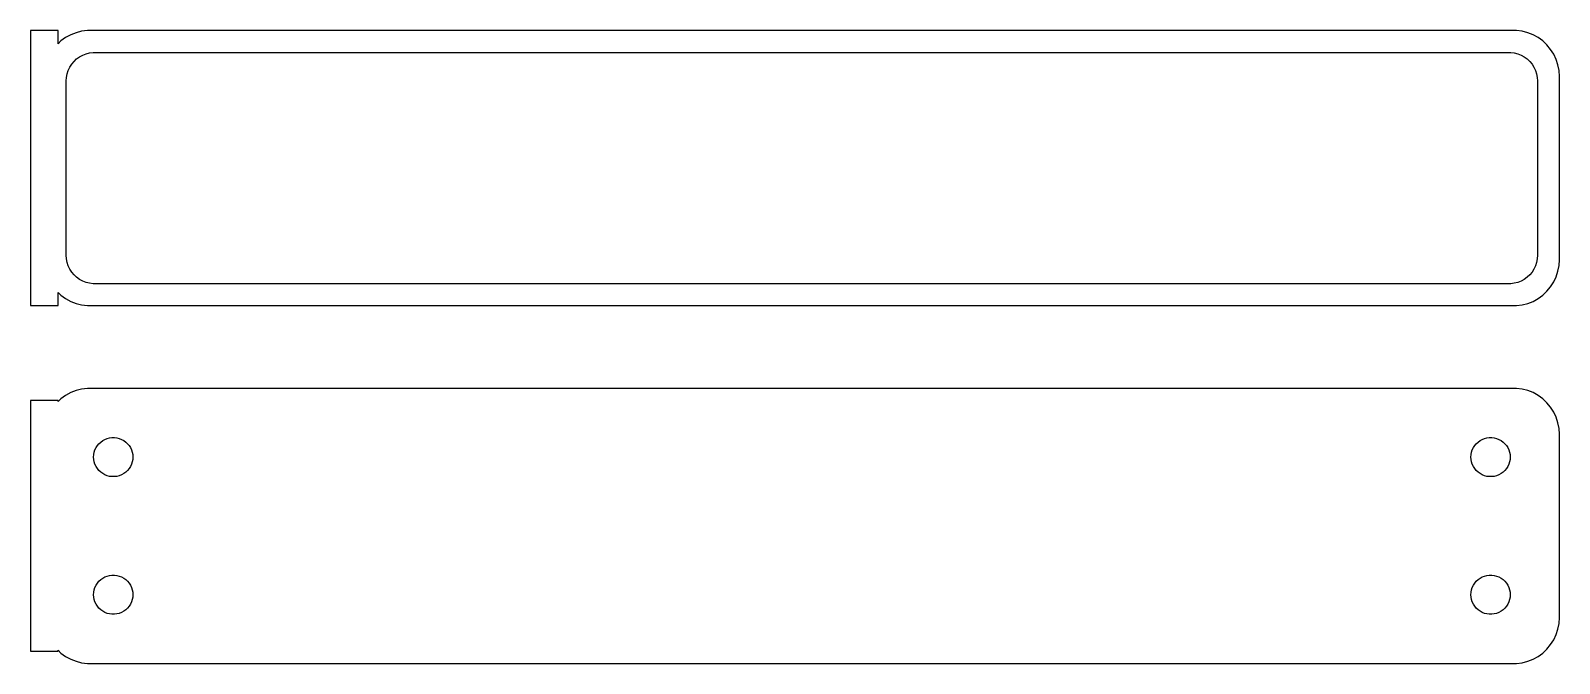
# Model space of a CAD drawing. Header units: metres. Extents: x -84 to 82, y 63 to 132.
import ezdxf

# ---------------------------------------------------------------- set-up
doc = ezdxf.new("R2010")
doc.units = ezdxf.units.M

msp = doc.modelspace()

# ---------------------------------------------------------------- linework, layer by layer
for p, q in [((-81, 131.979), (-84, 131.979)), ((-84, 131.979), (-84, 102.021)), ((-81, 130.559), (-81, 131.979)), ((-79.0451, 131.755), (-79.6289, 131.524)), ((-78.4369, 131.911), (-79.0451, 131.755)), ((-77.8139, 131.99), (-78.4369, 131.911)), ((77.8139, 131.99), (-77.8139, 131.99)), ((78.4369, 131.911), (77.8139, 131.99)), ((79.0451, 131.755), (78.4369, 131.911)), ((79.6289, 131.524), (79.0451, 131.755)), ((-80.6871, 130.853), (-81, 130.559)), ((-80.1791, 131.222), (-80.6871, 130.853)), ((-79.6289, 131.524), (-80.1791, 131.222)), ((80.1791, 131.222), (79.6289, 131.524)), ((80.6871, 130.853), (80.1791, 131.222)), ((81.1448, 130.423), (80.6871, 130.853)), ((81.5451, 129.939), (81.1448, 130.423)), ((81.8815, 129.409), (81.5451, 129.939)), ((-79.7279, 128), (-79.5184, 128.33)), ((-79.5184, 128.33), (-79.2692, 128.631)), ((-79.2692, 128.631), (-78.9843, 128.899)), ((-78.9843, 128.899), (-78.668, 129.128)), ((-78.668, 129.128), (-78.3254, 129.317)), ((-78.3254, 129.317), (-77.9619, 129.461)), ((-77.9619, 129.461), (-77.5833, 129.558)), ((-77.5833, 129.558), (-77.1955, 129.607)), ((-77.1955, 129.607), (77.1955, 129.607)), ((77.1955, 129.607), (77.5833, 129.558)), ((77.5833, 129.558), (77.9619, 129.461)), ((77.9619, 129.461), (78.3254, 129.317)), ((78.3254, 129.317), (78.668, 129.128)), ((78.668, 129.128), (78.9843, 128.899)), ((78.9843, 128.899), (79.2692, 128.631)), ((79.2692, 128.631), (79.5184, 128.33)), ((79.5184, 128.33), (79.7279, 128)), ((82.1489, 128.841), (81.8815, 129.409)), ((82.3429, 128.243), (82.1489, 128.841)), ((82.4606, 127.627), (82.3429, 128.243)), ((-80.1129, 126.5), (-80.0884, 126.89)), ((-80.0884, 126.89), (-80.0151, 127.274)), ((-80.0151, 127.274), (-79.8943, 127.646)), ((-79.8943, 127.646), (-79.7279, 128)), ((79.7279, 128), (79.8943, 127.646)), ((79.8943, 127.646), (80.0151, 127.274)), ((80.0151, 127.274), (80.0884, 126.89)), ((80.0884, 126.89), (80.1129, 126.5)), ((82.5, 127), (82.4606, 127.627)), ((82.5, 107), (82.5, 127)), ((-80.1129, 107.5), (-80.1129, 126.5)), ((80.1129, 126.5), (80.1129, 107.5)), ((-80.0884, 107.11), (-80.1129, 107.5)), ((-80.0151, 106.726), (-80.0884, 107.11)), ((-79.8943, 106.354), (-80.0151, 106.726)), ((80.0151, 106.726), (79.8943, 106.354)), ((80.0884, 107.11), (80.0151, 106.726)), ((80.1129, 107.5), (80.0884, 107.11)), ((82.4606, 106.373), (82.5, 107)), ((-79.7279, 106), (-79.8943, 106.354)), ((-79.5184, 105.67), (-79.7279, 106)), ((-79.2692, 105.369), (-79.5184, 105.67)), ((-78.9843, 105.101), (-79.2692, 105.369)), ((-78.668, 104.872), (-78.9843, 105.101)), ((78.9843, 105.101), (78.668, 104.872)), ((79.2692, 105.369), (78.9843, 105.101)), ((79.5184, 105.67), (79.2692, 105.369)), ((79.7279, 106), (79.5184, 105.67)), ((79.8943, 106.354), (79.7279, 106)), ((81.8815, 104.591), (82.1489, 105.159)), ((82.1489, 105.159), (82.3429, 105.757)), ((82.3429, 105.757), (82.4606, 106.373)), ((-81, 102.021), (-81, 103.441)), ((-81, 103.441), (-80.6871, 103.147)), ((-78.3254, 104.683), (-78.668, 104.872)), ((-77.9619, 104.539), (-78.3254, 104.683)), ((-77.5833, 104.442), (-77.9619, 104.539)), ((-77.1955, 104.393), (-77.5833, 104.442)), ((77.1955, 104.393), (-77.1955, 104.393)), ((77.5833, 104.442), (77.1955, 104.393)), ((77.9619, 104.539), (77.5833, 104.442)), ((78.3254, 104.683), (77.9619, 104.539)), ((78.668, 104.872), (78.3254, 104.683)), ((80.6871, 103.147), (81.1448, 103.577)), ((81.1448, 103.577), (81.5451, 104.061)), ((81.5451, 104.061), (81.8815, 104.591)), ((-84, 102.021), (-81, 102.021)), ((-80.6871, 103.147), (-80.1791, 102.778)), ((-80.1791, 102.778), (-79.6289, 102.476)), ((-79.6289, 102.476), (-79.0451, 102.245)), ((-79.0451, 102.245), (-78.4369, 102.089)), ((-78.4369, 102.089), (-77.8139, 102.01)), ((-77.8139, 102.01), (77.8139, 102.01)), ((77.8139, 102.01), (78.4369, 102.089)), ((78.4369, 102.089), (79.0451, 102.245)), ((79.0451, 102.245), (79.6289, 102.476)), ((79.6289, 102.476), (80.1791, 102.778)), ((80.1791, 102.778), (80.6871, 103.147)), ((-81, 91.6526), (-84, 91.6526)), ((-84, 91.6526), (-84, 64.3474)), ((-80.6871, 91.8526), (-81, 91.5587)), ((-81, 91.5587), (-81, 91.6526)), ((-80.1791, 92.2216), (-80.6871, 91.8526)), ((-79.6289, 92.5241), (-80.1791, 92.2216)), ((-79.0451, 92.7553), (-79.6289, 92.5241)), ((-78.4369, 92.9114), (-79.0451, 92.7553)), ((-77.8139, 92.9901), (-78.4369, 92.9114)), ((77.8139, 92.9901), (-77.8139, 92.9901)), ((78.4369, 92.9114), (77.8139, 92.9901)), ((79.0451, 92.7553), (78.4369, 92.9114)), ((79.6289, 92.5241), (79.0451, 92.7553)), ((80.1791, 92.2216), (79.6289, 92.5241)), ((80.6871, 91.8526), (80.1791, 92.2216)), ((81.1448, 91.4227), (80.6871, 91.8526)), ((81.5451, 90.9389), (81.1448, 91.4227)), ((81.8815, 90.4088), (81.5451, 90.9389)), ((82.1489, 89.8406), (81.8815, 90.4088)), ((82.3429, 89.2434), (82.1489, 89.8406)), ((82.4606, 88.6267), (82.3429, 89.2434)), ((82.5, 88), (82.4606, 88.6267)), ((-76.8712, 86.5287), (-76.7275, 86.7551)), ((-76.7275, 86.7551), (-76.5566, 86.9617)), ((-76.5566, 86.9617), (-76.3611, 87.1453)), ((-76.3611, 87.1453), (-76.1441, 87.3029)), ((-76.1441, 87.3029), (-75.9092, 87.4321)), ((-75.9092, 87.4321), (-75.6598, 87.5308)), ((-75.6598, 87.5308), (-75.4001, 87.5975)), ((-75.4001, 87.5975), (-75.1341, 87.6311)), ((-75.1341, 87.6311), (-74.8659, 87.6311)), ((-74.8659, 87.6311), (-74.5999, 87.5975)), ((-74.5999, 87.5975), (-74.3401, 87.5308)), ((-74.3401, 87.5308), (-74.0908, 87.4321)), ((-74.0908, 87.4321), (-73.8559, 87.3029)), ((-73.8559, 87.3029), (-73.6389, 87.1453)), ((-73.6389, 87.1453), (-73.4434, 86.9617)), ((-73.4434, 86.9617), (-73.2725, 86.7551)), ((-73.2725, 86.7551), (-73.1288, 86.5287)), ((73.1288, 86.5287), (73.2725, 86.7551)), ((73.2725, 86.7551), (73.4434, 86.9617)), ((73.4434, 86.9617), (73.6389, 87.1453)), ((73.6389, 87.1453), (73.8559, 87.3029)), ((73.8559, 87.3029), (74.0908, 87.4321)), ((74.0908, 87.4321), (74.3401, 87.5308)), ((74.3401, 87.5308), (74.5999, 87.5975)), ((74.5999, 87.5975), (74.8659, 87.6311)), ((74.8659, 87.6311), (75.1341, 87.6311)), ((75.1341, 87.6311), (75.4001, 87.5975)), ((75.4001, 87.5975), (75.6598, 87.5308)), ((75.6598, 87.5308), (75.9092, 87.4321)), ((75.9092, 87.4321), (76.1441, 87.3029)), ((76.1441, 87.3029), (76.3611, 87.1453)), ((76.3611, 87.1453), (76.5566, 86.9617)), ((76.5566, 86.9617), (76.7275, 86.7551)), ((76.7275, 86.7551), (76.8712, 86.5287)), ((82.5, 68), (82.5, 88)), ((-77.1353, 85.5), (-77.1185, 85.7676)), ((-77.1185, 85.2324), (-77.1353, 85.5)), ((-77.1185, 85.7676), (-77.0682, 86.031)), ((-77.0682, 84.969), (-77.1185, 85.2324)), ((-77.0682, 86.031), (-76.9853, 86.286)), ((-76.9853, 84.7139), (-77.0682, 84.969)), ((-76.9853, 86.286), (-76.8712, 86.5287)), ((-73.1288, 86.5287), (-73.0146, 86.286)), ((-73.0146, 86.286), (-72.9318, 86.031)), ((-72.9318, 84.969), (-73.0146, 84.7139)), ((-72.9318, 86.031), (-72.8815, 85.7676)), ((-72.8815, 85.2324), (-72.9318, 84.969)), ((-72.8815, 85.7676), (-72.8647, 85.5)), ((-72.8647, 85.5), (-72.8815, 85.2324)), ((72.8647, 85.5), (72.8815, 85.7676)), ((72.8815, 85.2324), (72.8647, 85.5)), ((72.8815, 85.7676), (72.9318, 86.031)), ((72.9318, 84.969), (72.8815, 85.2324)), ((72.9318, 86.031), (73.0146, 86.286)), ((73.0146, 84.7139), (72.9318, 84.969)), ((73.0146, 86.286), (73.1288, 86.5287)), ((76.8712, 86.5287), (76.9853, 86.286)), ((76.9853, 86.286), (77.0682, 86.031)), ((77.0682, 84.969), (76.9853, 84.7139)), ((77.0682, 86.031), (77.1185, 85.7676)), ((77.1185, 85.2324), (77.0682, 84.969)), ((77.1185, 85.7676), (77.1353, 85.5)), ((77.1353, 85.5), (77.1185, 85.2324)), ((-76.8712, 84.4713), (-76.9853, 84.7139)), ((-76.7275, 84.2449), (-76.8712, 84.4713)), ((-76.5566, 84.0383), (-76.7275, 84.2449)), ((-76.3611, 83.8547), (-76.5566, 84.0383)), ((-76.1441, 83.6971), (-76.3611, 83.8547)), ((-75.9092, 83.5679), (-76.1441, 83.6971)), ((-75.6598, 83.4692), (-75.9092, 83.5679)), ((-75.4001, 83.4025), (-75.6598, 83.4692)), ((-75.1341, 83.3689), (-75.4001, 83.4025)), ((-74.8659, 83.3689), (-75.1341, 83.3689)), ((-74.5999, 83.4025), (-74.8659, 83.3689)), ((-74.3401, 83.4692), (-74.5999, 83.4025)), ((-74.0908, 83.5679), (-74.3401, 83.4692)), ((-73.8559, 83.6971), (-74.0908, 83.5679)), ((-73.6389, 83.8547), (-73.8559, 83.6971)), ((-73.4434, 84.0383), (-73.6389, 83.8547)), ((-73.2725, 84.2449), (-73.4434, 84.0383)), ((-73.1288, 84.4713), (-73.2725, 84.2449)), ((-73.0146, 84.7139), (-73.1288, 84.4713)), ((73.1288, 84.4713), (73.0146, 84.7139)), ((73.2725, 84.2449), (73.1288, 84.4713)), ((73.4434, 84.0383), (73.2725, 84.2449)), ((73.6389, 83.8547), (73.4434, 84.0383)), ((73.8559, 83.6971), (73.6389, 83.8547)), ((74.0908, 83.5679), (73.8559, 83.6971)), ((74.3401, 83.4692), (74.0908, 83.5679)), ((74.5999, 83.4025), (74.3401, 83.4692)), ((74.8659, 83.3689), (74.5999, 83.4025)), ((75.1341, 83.3689), (74.8659, 83.3689)), ((75.4001, 83.4025), (75.1341, 83.3689)), ((75.6598, 83.4692), (75.4001, 83.4025)), ((75.9092, 83.5679), (75.6598, 83.4692)), ((76.1441, 83.6971), (75.9092, 83.5679)), ((76.3611, 83.8547), (76.1441, 83.6971)), ((76.5566, 84.0383), (76.3611, 83.8547)), ((76.7275, 84.2449), (76.5566, 84.0383)), ((76.8712, 84.4713), (76.7275, 84.2449)), ((76.9853, 84.7139), (76.8712, 84.4713)), ((-76.8712, 71.5287), (-76.7275, 71.7551)), ((-76.7275, 71.7551), (-76.5566, 71.9617)), ((-76.5566, 71.9617), (-76.3611, 72.1453)), ((-76.3611, 72.1453), (-76.1441, 72.3029)), ((-76.1441, 72.3029), (-75.9092, 72.4321)), ((-75.9092, 72.4321), (-75.6598, 72.5308)), ((-75.6598, 72.5308), (-75.4001, 72.5975)), ((-75.4001, 72.5975), (-75.1341, 72.6311)), ((-75.1341, 72.6311), (-74.8659, 72.6311)), ((-74.8659, 72.6311), (-74.5999, 72.5975)), ((-74.5999, 72.5975), (-74.3401, 72.5308)), ((-74.3401, 72.5308), (-74.0908, 72.4321)), ((-74.0908, 72.4321), (-73.8559, 72.3029)), ((-73.8559, 72.3029), (-73.6389, 72.1453)), ((-73.6389, 72.1453), (-73.4434, 71.9617)), ((-73.4434, 71.9617), (-73.2725, 71.7551)), ((-73.2725, 71.7551), (-73.1288, 71.5287)), ((73.1288, 71.5287), (73.2725, 71.7551)), ((73.2725, 71.7551), (73.4434, 71.9617)), ((73.4434, 71.9617), (73.6389, 72.1453)), ((73.6389, 72.1453), (73.8559, 72.3029)), ((73.8559, 72.3029), (74.0908, 72.4321)), ((74.0908, 72.4321), (74.3401, 72.5308)), ((74.3401, 72.5308), (74.5999, 72.5975)), ((74.5999, 72.5975), (74.8659, 72.6311)), ((74.8659, 72.6311), (75.1341, 72.6311)), ((75.1341, 72.6311), (75.4001, 72.5975)), ((75.4001, 72.5975), (75.6598, 72.5308)), ((75.6598, 72.5308), (75.9092, 72.4321)), ((75.9092, 72.4321), (76.1441, 72.3029)), ((76.1441, 72.3029), (76.3611, 72.1453)), ((76.3611, 72.1453), (76.5566, 71.9617)), ((76.5566, 71.9617), (76.7275, 71.7551)), ((76.7275, 71.7551), (76.8712, 71.5287)), ((-77.1353, 70.5), (-77.1185, 70.7676)), ((-77.1185, 70.2324), (-77.1353, 70.5)), ((-77.1185, 70.7676), (-77.0682, 71.031)), ((-77.0682, 69.969), (-77.1185, 70.2324)), ((-77.0682, 71.031), (-76.9853, 71.2861)), ((-76.9853, 69.714), (-77.0682, 69.969)), ((-76.9853, 71.2861), (-76.8712, 71.5287)), ((-73.1288, 71.5287), (-73.0146, 71.2861)), ((-73.0146, 71.2861), (-72.9318, 71.031)), ((-72.9318, 69.969), (-73.0146, 69.714)), ((-72.9318, 71.031), (-72.8815, 70.7676)), ((-72.8815, 70.2324), (-72.9318, 69.969)), ((-72.8815, 70.7676), (-72.8647, 70.5)), ((-72.8647, 70.5), (-72.8815, 70.2324)), ((72.8647, 70.5), (72.8815, 70.7676)), ((72.8815, 70.2324), (72.8647, 70.5)), ((72.8815, 70.7676), (72.9318, 71.031)), ((72.9318, 69.969), (72.8815, 70.2324)), ((72.9318, 71.031), (73.0146, 71.2861)), ((73.0146, 69.714), (72.9318, 69.969)), ((73.0146, 71.2861), (73.1288, 71.5287)), ((76.8712, 71.5287), (76.9853, 71.2861)), ((76.9853, 71.2861), (77.0682, 71.031)), ((77.0682, 69.969), (76.9853, 69.714)), ((77.0682, 71.031), (77.1185, 70.7676)), ((77.1185, 70.2324), (77.0682, 69.969)), ((77.1185, 70.7676), (77.1353, 70.5)), ((77.1353, 70.5), (77.1185, 70.2324)), ((-76.8712, 69.4713), (-76.9853, 69.714)), ((-76.7275, 69.2449), (-76.8712, 69.4713)), ((-76.5566, 69.0383), (-76.7275, 69.2449)), ((-76.3611, 68.8547), (-76.5566, 69.0383)), ((-76.1441, 68.6971), (-76.3611, 68.8547)), ((-75.9092, 68.5679), (-76.1441, 68.6971)), ((-75.6598, 68.4692), (-75.9092, 68.5679)), ((-75.4001, 68.4025), (-75.6598, 68.4692)), ((-75.1341, 68.3689), (-75.4001, 68.4025)), ((-74.8659, 68.3689), (-75.1341, 68.3689)), ((-74.5999, 68.4025), (-74.8659, 68.3689)), ((-74.3401, 68.4692), (-74.5999, 68.4025)), ((-74.0908, 68.5679), (-74.3401, 68.4692)), ((-73.8559, 68.6971), (-74.0908, 68.5679)), ((-73.6389, 68.8547), (-73.8559, 68.6971)), ((-73.4434, 69.0383), (-73.6389, 68.8547)), ((-73.2725, 69.2449), (-73.4434, 69.0383)), ((-73.1288, 69.4713), (-73.2725, 69.2449)), ((-73.0146, 69.714), (-73.1288, 69.4713)), ((73.1288, 69.4713), (73.0146, 69.714)), ((73.2725, 69.2449), (73.1288, 69.4713)), ((73.4434, 69.0383), (73.2725, 69.2449)), ((73.6389, 68.8547), (73.4434, 69.0383)), ((73.8559, 68.6971), (73.6389, 68.8547)), ((74.0908, 68.5679), (73.8559, 68.6971)), ((74.3401, 68.4692), (74.0908, 68.5679)), ((74.5999, 68.4025), (74.3401, 68.4692)), ((74.8659, 68.3689), (74.5999, 68.4025)), ((75.1341, 68.3689), (74.8659, 68.3689)), ((75.4001, 68.4025), (75.1341, 68.3689)), ((75.6598, 68.4692), (75.4001, 68.4025)), ((75.9092, 68.5679), (75.6598, 68.4692)), ((76.1441, 68.6971), (75.9092, 68.5679)), ((76.3611, 68.8547), (76.1441, 68.6971)), ((76.5566, 69.0383), (76.3611, 68.8547)), ((76.7275, 69.2449), (76.5566, 69.0383)), ((76.8712, 69.4713), (76.7275, 69.2449)), ((76.9853, 69.714), (76.8712, 69.4713)), ((82.1489, 66.1594), (82.3429, 66.7566)), ((82.3429, 66.7566), (82.4606, 67.3733)), ((82.4606, 67.3733), (82.5, 68)), ((81.1448, 64.5773), (81.5451, 65.0611)), ((81.5451, 65.0611), (81.8815, 65.5912)), ((81.8815, 65.5912), (82.1489, 66.1594)), ((-84, 64.3474), (-81, 64.3474)), ((-81, 64.3474), (-81, 64.4413)), ((-81, 64.4413), (-80.6871, 64.1474)), ((-80.6871, 64.1474), (-80.1791, 63.7784)), ((-80.1791, 63.7784), (-79.6289, 63.4759)), ((-79.6289, 63.4759), (-79.0451, 63.2447)), ((79.0451, 63.2447), (79.6289, 63.4759)), ((79.6289, 63.4759), (80.1791, 63.7784)), ((80.1791, 63.7784), (80.6871, 64.1474)), ((80.6871, 64.1474), (81.1448, 64.5773)), ((-79.0451, 63.2447), (-78.4369, 63.0886)), ((-78.4369, 63.0886), (-77.8139, 63.0099)), ((-77.8139, 63.0099), (77.8139, 63.0099)), ((77.8139, 63.0099), (78.4369, 63.0886)), ((78.4369, 63.0886), (79.0451, 63.2447))]:
    msp.add_line(p, q)

doc.saveas('drawing.dxf')
